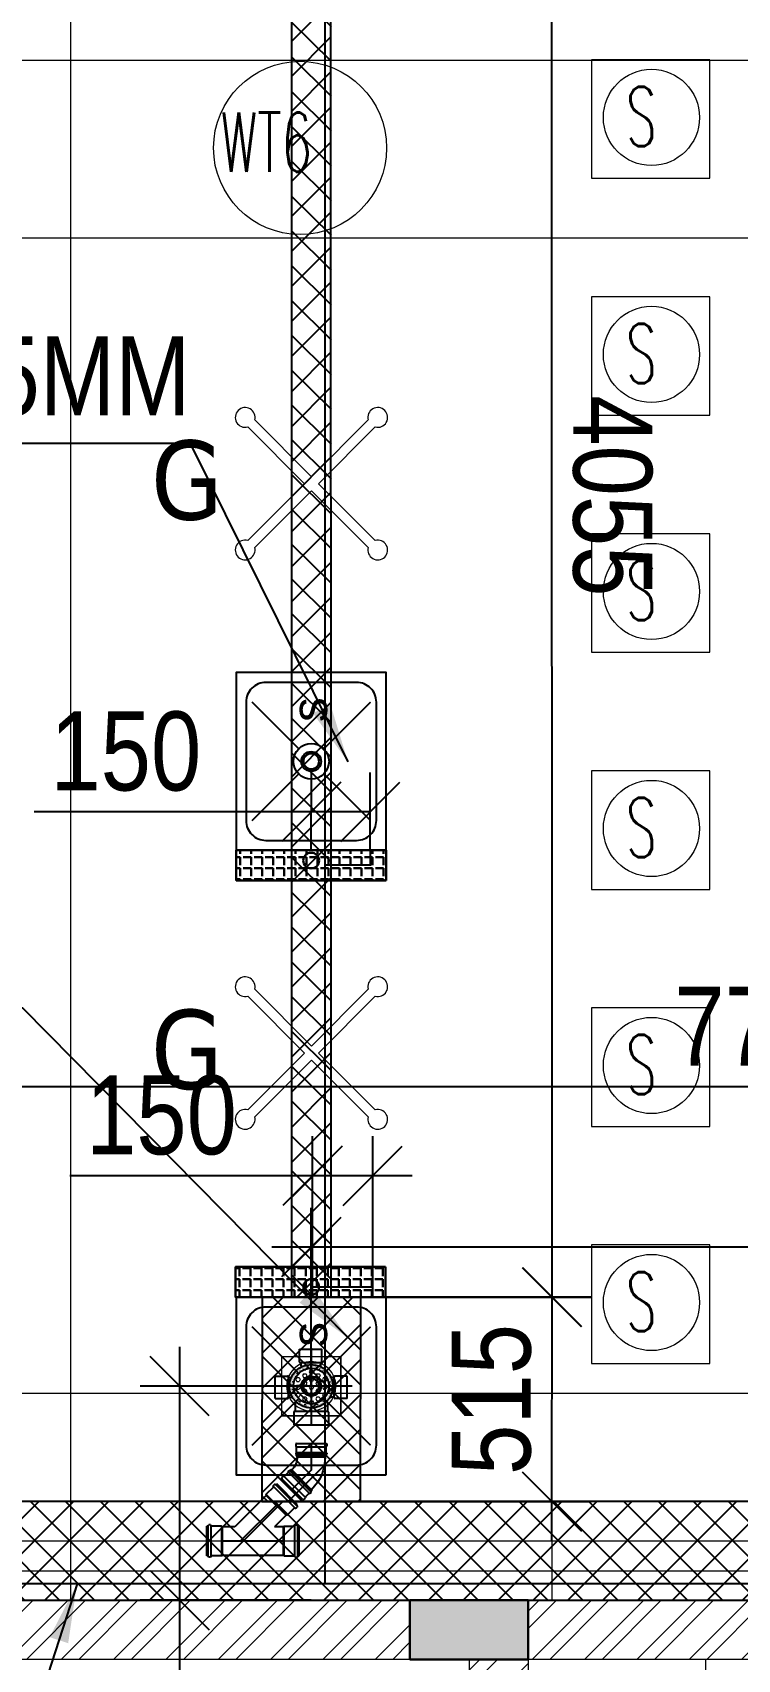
# Model space of a CAD drawing. Header units: inches. Extents: x 5899882 to 5988838, y -468923 to -96891.
# Drawn here: x 5960827 to 5962613, y -293920 to -289802 of the extents above; entities that cross this region are included whole.
import ezdxf

# ---------------------------------------------------------------- set-up
doc = ezdxf.new("R2010")
doc.units = ezdxf.units.IN
doc.header["$MEASUREMENT"] = 0
doc.linetypes.add('1', pattern=[0])
doc.layers.get('Defpoints').update_dxf_attribs({"color": 8})
for name, color, linetype in [('0- SLC ARCH LAYOUT', 7, 'Continuous'), ('0- SLC DIMENSION', 7, 'Continuous'), ('0-SLC RCC 2ND. FLOOR', 7, 'Continuous'), ('0-SLC-40 MM Waste water pipe', 3, 'Continuous'), ('0-SLC-75MM WASTE PIPE', 6, 'Continuous'), ('0-SLC-DOMESTIC LINE', 5, 'DOMESTIC_LINE'), ('0-SLC-Multi nahani trap', 6, 'Continuous'), ('0-SLC-Raised portion', 1, 'Continuous'), ('0-SLC-Toilet fixture', 5, 'Continuous'), ('A-WALL-PATT', 252, 'Continuous')]:
    doc.layers.add(name, color=color, linetype=linetype)
for name, color, linetype, lineweight in [('0-SLC-100 mm Multi nahani trap jali', 253, 'Continuous', 13), ('ARCL-HATCH-B', 8, 'Continuous', 5), ('ARLC-COL', 8, 'Continuous', 30), ('ARLC-DIMF', 8, 'Continuous', 5), ('ARLC-FUR (NOMN)', 8, 'Continuous', 9), ('ARLC-FURN', 8, 'Continuous', 9), ('ARLC-GAS BURNER', 8, 'Continuous', 5), ('ARLC-HATCH-C', 8, 'Continuous', 5), ('ARLC-SINK', 8, 'Continuous', 9), ('ARLC-WALL', 8, 'Continuous', 15)]:
    doc.layers.add(name, color=color, linetype=linetype, lineweight=lineweight)
doc.styles.add('ARIAL', font='tahoma.ttf')
doc.styles.add('RS', font='simplex8.shx', dxfattribs={"width": 0.6, "height": 150})
doc.styles.get("Standard").update_dxf_attribs({"font": 'arial.ttf'})
doc.styles.add('swis cn bt', font='swissc.ttf')
doc.linetypes.add('DOMESTIC_LINE', pattern='A,0.5,-0.2,["DWS",ARIAL,S=0.1,R=0,X=-0.1,Y=-0.05],-0.25', length=0.95)
doc.dimstyles.new('SLC', dxfattribs={"dimtxt": 200, "dimasz": 150, "dimexe": 100, "dimexo": 0, "dimgap": 50, "dimtad": 1, "dimdec": 0, "dimrnd": 5, "dimzin": 1, "dimdsep": 46, "dimtxsty": 'swis cn bt', "dimblk": 'OBLIQUE', "dimcen": 60, "dimdle": 100, "dimclrd": 256, "dimclre": 256, "dimclrt": 256, "dimazin": 0, "dimtfac": 1, "dimtdec": 0, "dimtofl": 0, "dimtmove": 0, "dimatfit": 3, "dimfxl": 0.18, "dimtolj": 1, "dimtzin": 0, "dimarcsym": 0})
pattern_1 = [(45, (-5806111.7, 109613.3), (-66.2912607, 66.2912607), []), (45, (-5806067.505, 109613.3), (-66.2912607, 66.2912607), [])]

# ---------------------------------------------------------------- blocks, each defined once
blk = doc.blocks.new('sk')
for p, q in [((5826975.9, -135444.1), (5827094.1, -135562.3)), ((5827157.8, -135562.3), (5827275.9, -135444.1)), ((5826975.9, -135744.1), (5827094.1, -135625.9)), ((5827157.8, -135625.9), (5827275.9, -135744.1))]:
    blk.add_line(p, q)
for radius in [45, 25]:
    blk.add_circle((5827125.9, -135594.1), radius)
at = {"layer": 'ARLC-SINK'}
blk.add_lwpolyline([(5826900.9, -135784.1), (5827350.9, -135784.1), (5827350.9, -135404.1), (5826900.9, -135404.1)], close=True, dxfattribs=at)
blk.add_lwpolyline([(5826975.9, -135759.1), (5827275.9, -135759.1, 0.414214), (5827325.9, -135709.1), (5827325.9, -135479.1, 0.414214), (5827275.9, -135429.1), (5826975.9, -135429.1, 0.414214), (5826925.9, -135479.1), (5826925.9, -135709.1, 0.414214)], format="xyb", close=True, dxfattribs=at)
blk.add_text('s', height=90, dxfattribs=at).set_placement((5827225.2, -135634.2))
blk = doc.blocks.new('FGVRRGBV')
at = {"layer": 'ARLC-GAS BURNER'}
for points in [[(5956168.2, -143896.6), (5956312, -143752.8), (5956168.2, -143609)], [(5956329.7, -143735.1), (5956185.9, -143591.3)], [(5956329.7, -143735.1), (5956473.4, -143591.3)], [(5956491.1, -143896.6), (5956347.3, -143752.8), (5956491.1, -143609)], [(5956329.7, -143770.5), (5956185.9, -143914.3)], [(5956329.7, -143770.5), (5956473.4, -143914.3)]]:
    blk.add_lwpolyline(points, dxfattribs=at)
for centre, start, end in [((5956161.7, -143584.9), 345, 285), ((5956497.6, -143584.9), 255, 195), ((5956161.7, -143920.7), 75, 15), ((5956497.6, -143920.7), 165, 105)]:
    blk.add_arc(centre, 25, start, end, dxfattribs=at)
at = {"layer": 'ARLC-GAS BURNER', "insert": (5956014.2, -143745.3), "char_height": 200, "attachment_point": 5, "style": 'ARIAL'}
blk.add_mtext('\\A1;G', dxfattribs=at)
blk = doc.blocks.new('A$C3DAD2E9A')
at = {"layer": 'ARCL-HATCH-B'}
h = blk.add_hatch(dxfattribs=at)
h.set_pattern_fill('ANSI32', color=256, scale=250)
h.set_pattern_definition(pattern_1)
h.paths.add_polyline_path([(16597.2, -19723.5), (13647.2, -19723.5), (13647.2, -19873.5), (16597.2, -19873.5)])
h = blk.add_hatch(dxfattribs=at)
h.set_pattern_fill('ANSI32', color=256, scale=250)
h.set_pattern_definition(pattern_1)
h.paths.add_polyline_path([(17797.2, -19723.5), (16897.2, -19723.5), (16897.2, -19873.5), (17797.2, -19873.5)])
h = blk.add_hatch(dxfattribs=at)
h.set_pattern_fill('ANSI32', color=256, scale=250)
h.set_pattern_definition(pattern_1)
h.paths.add_polyline_path([(16897.2, -19873.5), (16747.2, -19873.5), (16747.2, -22873.5), (16897.2, -22873.5)])
at = {"layer": 'ARLC-HATCH-C', "ltscale": 0.1}
blk.add_hatch(color=256, dxfattribs=at).paths.add_polyline_path([(16597.2, -19723.5), (16897.2, -19723.5), (16897.2, -19873.5), (16597.2, -19873.5)])
at = {"layer": 'ARLC-COL'}
blk.add_lwpolyline([(16597.2, -19723.5), (16897.2, -19723.5), (16897.2, -19873.5), (16597.2, -19873.5)], close=True, dxfattribs=at)
at = {"layer": 'ARLC-DIMF'}
blk.add_line((13647.2, -19573.5), (21497.2, -19573.5), dxfattribs=at)
at = {"layer": 'ARLC-FUR (NOMN)'}
for centre, radius in [((16319, -16047.1), 219.2), ((17209.2, -15969.9), 121.8), ((17209.2, -16569.9), 121.8), ((17209.2, -17169.9), 121.8), ((17209.2, -17769.9), 121.8), ((17209.2, -18369.9), 121.8), ((17209.2, -18969.9), 121.8)]:
    blk.add_circle(centre, radius, dxfattribs=at)
at = {"layer": 'ARLC-FURN', "ltscale": 0.002}
blk.add_line((17347.2, -22873.5), (17347.2, -19873.5), dxfattribs=at)
at = {"layer": 'ARLC-FURN'}
for points in [[(15737.3, -19723.5), (16957.3, -19723.5), (16957.3, -13703), (15737.3, -13703)], [(17057.3, -16124), (17357.3, -16124), (17357.3, -15824), (17057.3, -15824)], [(17057.3, -16724), (17357.3, -16724), (17357.3, -16424), (17057.3, -16424)], [(17057.3, -17324), (17357.3, -17324), (17357.3, -17024), (17057.3, -17024)], [(17057.3, -17924), (17357.3, -17924), (17357.3, -17624), (17057.3, -17624)], [(17057.3, -18524), (17357.3, -18524), (17357.3, -18224), (17057.3, -18224)], [(17057.3, -19124), (17357.3, -19124), (17357.3, -18824), (17057.3, -18824)]]:
    blk.add_lwpolyline(points, close=True, dxfattribs=at)
at = {"layer": 'ARLC-WALL', "ltscale": 0.1}
for p, q in [((17797.2, -19723.5), (13647.2, -19723.5)), ((16747.2, -19873.5), (13647.2, -19873.5)), ((16747.2, -19873.5), (16747.2, -22873.5)), ((16897.2, -19873.5), (16897.2, -22873.5)), ((17797.2, -19873.5), (16897.2, -19873.5))]:
    blk.add_line(p, q, dxfattribs=at)
at = {"layer": 'ARLC-GAS BURNER'}
for p in [(-5939981.8, 126855.6), (-5939981.8, 125414.4)]:
    blk.add_blockref('FGVRRGBV', p, dxfattribs=at)
at = {"layer": 'ARLC-SINK', "rotation": 90}
for p in [(-119246.8, -5844725.9), (-119246.8, -5846307.2)]:
    blk.add_blockref('sk', p, dxfattribs=at)
at = {"layer": 'ARLC-FUR (NOMN)', "style": 'RS', "width": 0.6}
for s, p in [('S ', (17145, -16042.7)), ('WT6', (16117.7, -16107.7)), ('S ', (17145, -16642.7)), ('S ', (17145, -17242.7)), ('S ', (17145, -17842.7)), ('S ', (17145, -18442.7)), ('S ', (17145, -19042.7))]:
    blk.add_text(s, height=150, dxfattribs=at).set_placement(p)
blk = doc.blocks.new('sink22')
at = {"color": 0}
for p, q in [((-150, 150), (-31.8, 31.8)), ((-150, 150), (-31.8, 31.8)), ((31.8, 31.8), (150, 150)), ((31.8, 31.8), (150, 150)), ((-150, -150), (-31.8, -31.8)), ((-150, -150), (-31.8, -31.8)), ((31.8, -31.8), (150, -150)), ((31.8, -31.8), (150, -150))]:
    blk.add_line(p, q, dxfattribs=at)
blk.add_lwpolyline([(-225, -190), (225, -190), (225, 190), (-225, 190)], close=True, dxfattribs=at)
blk.add_lwpolyline([(-150, -165), (150, -165, 0.414214), (200, -115), (200, 115, 0.414214), (150, 165), (-150, 165, 0.414214), (-200, 115), (-200, -115, 0.414214)], format="xyb", close=True, dxfattribs=at)
for radius in [45, 45, 25, 25]:
    blk.add_circle((0, 0), radius, dxfattribs=at)
blk = doc.blocks.new('FD COVER')
at = {"layer": '0-SLC-100 mm Multi nahani trap jali'}
h = blk.add_hatch(color=1, dxfattribs=at)
h.paths.add_polyline_path([(52.4, 0, 1), (-52.4, 0, 1)])
h.paths.add_polyline_path([(-49.7, 0, -1), (49.7, 0, -1)], flags=16)
h = blk.add_hatch(dxfattribs=at)
h.set_pattern_fill('HEX', color=1, scale=45.193777, style=0)
h.set_pattern_definition([(0, (-4759.384, 4380.386), (0, 9.78474), [5.649222, -11.298444]), (120, (-4759.384, 4380.386), (-8.473833, -4.89237), [5.649222, -11.298444]), (60, (-4753.735, 4380.386), (-8.473833, 4.89237), [5.649222, -11.298444])])
h.paths.add_polyline_path([(-49.7, 0, 1), (49.7, 0, 1)])
at = {"layer": '0-SLC-100 mm Multi nahani trap jali', "color": 1, "ltscale": 3}
for p, q in [((-75, 75), (-44.2, 44.2)), ((75, 75), (44.2, 44.2)), ((-44.2, -44.2), (-75, -75)), ((44.2, -44.2), (75, -75))]:
    blk.add_line(p, q, dxfattribs=at)
at = {"layer": '0-SLC-100 mm Multi nahani trap jali', "color": 1, "ltscale": 3, "const_width": 3.75}
blk.add_lwpolyline([(-75, -75), (75, -75), (75, 75), (-75, 75)], close=True, dxfattribs=at)
at = {"layer": '0-SLC-100 mm Multi nahani trap jali', "color": 1, "ltscale": 3}
blk.add_circle((0, 0), 62.5, dxfattribs=at)
blk = doc.blocks.new('A$C52224D05')
at = {"layer": '0-SLC-Multi nahani trap', "linetype": 'Continuous'}
h = blk.add_hatch(color=256, dxfattribs=at)
h.paths.add_polyline_path([(58.1, 0, 1), (-57.9, 0, 1)])
h.paths.add_polyline_path([(-54.9, 0, -1), (55.1, 0, -1)], flags=16)
for p, q in [((-25.9, 91.4), (-25.9, 77.8)), ((31.1, 91.4), (-25.9, 91.4)), ((0, 103.7), (0, -103.7)), ((31.1, 91.4), (31.1, 77.8)), ((-25.9, 77.8), (-25.9, 60.2)), ((28.7, 57.9), (-23.6, 57.9)), ((-22.4, 57.9), (-22.4, 50.2)), ((27.6, 57.9), (27.6, 47.6)), ((31.1, 77.8), (31.1, 60.2)), ((63, -41.5), (63, 41.5)), ((65.5, 44), (74, 44)), ((74, 44), (97.8, 44)), ((97.8, -44), (97.8, 44)), ((-96.3, 0), (95.2, 0)), ((-78.2, 26.7), (-93.7, 26.7)), ((-93.7, -30.2), (-93.7, 26.7)), ((-62.6, 26.7), (-78.2, 26.7)), ((-60.3, -27.9), (-60.3, 24.4)), ((-60.3, 23.3), (-50.5, 23.3)), ((41.1, 41), (63, 41)), ((-78.2, -30.2), (-93.7, -30.2)), ((-62.6, -30.2), (-77.7, -30.2)), ((-60.3, -26.7), (-50.5, -26.7)), ((41.1, -41), (63, -41)), ((-25.9, -77.8), (-25.9, -60.2)), ((-25.9, -91.4), (-25.9, -77.8)), ((28.7, -57.9), (-23.6, -57.9)), ((-22.4, -57.9), (-22.4, -50.2)), ((27.6, -57.9), (27.6, -47.6)), ((31.1, -77.8), (31.1, -60.2)), ((31.1, -91.4), (31.1, -77.8)), ((65.5, -44), (74, -44)), ((74, -44), (97.8, -44)), ((31.1, -91.4), (-25.9, -91.4))]:
    blk.add_line(p, q, dxfattribs=at)
blk.add_circle((0.1, 0), 55, dxfattribs=at)
for centre, radius, start, end in [((-23.6, 60.2), 2.33, 180, 270), ((28.7, 60.2), 2.33, 270, 0), ((65.5, 41.5), 2.5, 90, 180), ((-62.6, 24.4), 2.33, 0, 90), ((-62.6, -27.9), 2.33, 270, 0), ((-23.6, -60.2), 2.33, 90, 180), ((28.7, -60.2), 2.33, 0, 90), ((65.5, -41.5), 2.5, 180, 270)]:
    blk.add_arc(centre, radius, start, end, dxfattribs=at)
blk = doc.blocks.new('A$C23A5667F')
at = {"color": 0}
for p, q in [((-192.7, 122), (-122, 192.7)), ((-190.9, 117.9), (-117.9, 190.9)), ((-183.9, 110.8), (-110.8, 183.9)), ((-119, 189.7), (-122, 192.7)), ((-110.8, 187.4), (-114.3, 190.9)), ((-86.9, 157.6), (-112, 182.7)), ((-189.7, 119), (-192.7, 122)), ((-187.4, 110.8), (-190.9, 114.3)), ((-157.6, 86.9), (-182.7, 112)), ((-157.3, 86.6), (-86.6, 157.3)), ((-153.8, 86.6), (-86.6, 153.8)), ((-86.6, 157), (-86.6, 153.8)), ((-86.6, 153.8), (19.7, 47.5)), ((-157, 86.6), (-153.8, 86.6)), ((-153.8, 86.6), (-114.7, 47.5)), ((-193.3, 50), (-197.5, 50)), ((-197.5, -50), (-197.5, 50)), ((-193.3, -51.7), (-193.3, 51.7)), ((-185.8, 54.2), (-190.8, 54.2)), ((-183.3, -51.7), (-183.3, 51.7)), ((-147.8, 50), (-183.3, 50)), ((-147.5, -50), (-147.5, 50)), ((-147.3, 49.8), (-145, 47.5)), ((-145, -47.5), (-145, 47.5)), ((63.4, 49.8), (61.2, 47.5)), ((61.2, -47.5), (61.2, 47.5)), ((63.7, -50), (63.7, 50)), ((64, 50), (99.5, 50)), ((99.5, -51.7), (99.5, 51.7)), ((102, 54.2), (107, 54.2)), ((109.5, -51.7), (109.5, 51.7)), ((109.5, 50), (113.7, 50)), ((113.7, -50), (113.7, 50)), ((-193.3, -50), (-197.5, -50)), ((-185.8, -54.2), (-190.8, -54.2)), ((-147.8, -50), (-183.3, -50)), ((-147.3, -49.8), (-145, -47.5)), ((63.4, -49.8), (61.2, -47.5)), ((64, -50), (99.5, -50)), ((102, -54.2), (107, -54.2)), ((109.5, -50), (113.7, -50))]:
    blk.add_line(p, q, dxfattribs=at)
at = {"color": 8}
for points in [[(-120.2, 120.2), (0, 0)], [(61.2, 0), (-145, 0)]]:
    blk.add_lwpolyline(points, dxfattribs=at)
at = {"color": 0}
for points in [[(-145, 47.5), (-114.7, 47.5)], [(19.7, 47.5), (61.2, 47.5)], [(61.2, -47.5), (-145, -47.5)]]:
    blk.add_lwpolyline(points, dxfattribs=at)
for centre, radius, start, end in [((-116.1, 189.2), 2.5, 45, 135), ((-112.6, 185.6), 2.5, 315, 45), ((-189.2, 116.1), 2.5, 135, 225), ((-185.6, 112.6), 2.5, 225, 315), ((-87.5, 157), 0.833, 0, 45), ((-157, 87.5), 0.833, 225, 270), ((-190.8, 51.7), 2.5, 90, 180), ((-185.8, 51.7), 2.5, 0, 90), ((-147.8, 49.2), 0.833, 45, 90), ((64, 49.2), 0.833, 90, 135), ((102, 51.7), 2.5, 90, 180), ((107, 51.7), 2.5, 0, 90), ((-190.8, -51.7), 2.5, 180, 270), ((-185.8, -51.7), 2.5, 270, 0), ((-147.8, -49.2), 0.833, 270, 315), ((64, -49.2), 0.833, 225, 270), ((102, -51.7), 2.5, 180, 270), ((107, -51.7), 2.5, 270, 0)]:
    blk.add_arc(centre, radius, start, end, dxfattribs=at)
blk = doc.blocks.new('1248')
at = {"color": 0}
for p, q in [((-21.4, 74.3), (-74.3, 21.4)), ((-15.6, 68.6), (-68.6, 15.6)), ((-57.9, 4.9), (-4.9, 57.9)), ((-1.5, 54.5), (-54.5, 1.5)), ((-52.1, -0.9), (1, 52.1)), ((-52.1, -0.9), (1, 52.1)), ((0.8, 49.3), (-49.3, -0.8)), ((-21.4, 74.3), (-19.5, 75)), ((-19.5, 75), (-15, 70.5)), ((-15.6, 68.6), (-15, 70.5)), ((-4.9, 57.9), (-15.6, 68.6)), ((-4.9, 57.9), (-3, 58.5)), ((-3, 58.5), (-0.9, 56.5)), ((-1.5, 54.5), (-0.9, 56.5)), ((1, 52.1), (-1.5, 54.5)), ((0.8, 49.3), (1, 52.1)), ((-74.3, 21.4), (-75, 19.5)), ((-75, 19.5), (-70.6, 15)), ((-68.6, 15.6), (-70.6, 15)), ((-57.9, 4.9), (-68.6, 15.6)), ((-57.9, 4.9), (-58.5, 3)), ((-58.5, 3), (-56.5, 0.9)), ((-54.5, 1.5), (-56.5, 0.9)), ((-52.1, -0.9), (-54.5, 1.5)), ((34.2, -35.4), (34.3, 35.4)), ((34.3, 35.4), (36.2, 37.5)), ((36.2, 37.5), (39.6, 37.5)), ((36.2, 37.5), (36.2, -37.5)), ((36.2, 37.5), (36.2, -37.5)), ((39.6, 37.5), (40.5, 39.3)), ((39.6, -37.5), (39.6, 37.5)), ((43.5, 39.3), (40.5, 39.3)), ((44.4, 37.5), (43.5, 39.3)), ((44.4, 37.5), (59.5, 37.5)), ((44.4, 37.5), (44.4, -37.5)), ((59.5, 37.5), (60.5, 39.3)), ((59.5, -37.5), (59.5, 37.5)), ((66.8, 39.3), (60.5, 39.3)), ((66.8, 39.3), (67.8, 37.5)), ((67.8, -37.5), (67.8, 37.5)), ((-49.3, -0.8), (-52.1, -0.9)), ((34.2, -35.4), (36.2, -37.5)), ((36.2, -37.5), (39.6, -37.5)), ((39.6, -37.5), (40.5, -39.3)), ((43.5, -39.3), (40.5, -39.3)), ((44.4, -37.5), (43.5, -39.3)), ((44.4, -37.5), (59.5, -37.5)), ((59.5, -37.5), (60.5, -39.3)), ((66.8, -39.3), (60.5, -39.3)), ((67.8, -37.5), (66.8, -39.3))]:
    blk.add_line(p, q, dxfattribs=at)
at = {"color": 8}
blk.add_lwpolyline([(-47.9, 47.9), (0, 0), (67.8, 0)], dxfattribs=at)
at = {"color": 0}
for major_axis, start_param, end_param in [((0, 47.3), 2.356166, 3.141564), ((0, 118.1), 2.356191, 3.14159)]:
    blk.add_ellipse((34.3, 82.7), major_axis=major_axis, ratio=1, start_param=start_param, end_param=end_param, dxfattribs=at)
blk = doc.blocks.new('A$C77C3199A')
at = {"layer": 'ARLC-WALL', "color": 30}
for p, q in [((13125, -15825), (21645, -15825)), ((13125, -16275), (21645, -16275)), ((21645, -19200), (13645, -19200)), ((21645, -19650), (13645, -19650))]:
    blk.add_line(p, q, dxfattribs=at)
blk = doc.blocks.new('_OBLIQUE')
at = {"color": 0, "linetype": 'ByBlock'}
blk.add_line((-0.5, -0.5), (0.5, 0.5), dxfattribs=at)
blk = doc.blocks.new('*D285')
at = {"layer": '0- SLC DIMENSION', "lineweight": -2, "transparency": 16777216}
for p, q in [((5961200, -293128.4), (5961200, -293770)), ((5961533.4, -293228.4), (5961100, -293228.4)), ((5961533.4, -293770), (5961100, -293770)), ((5961200, -293770), (5961200, -294512.9))]:
    blk.add_line(p, q, dxfattribs=at)
at = {"layer": 'Defpoints', "color": 0, "transparency": 16777216}
for p in [(5961533.4, -293228.4), (5961200, -293770), (5961533.4, -293770)]:
    blk.add_point(p, dxfattribs=at)
at = {"layer": '0- SLC DIMENSION', "lineweight": -2, "transparency": 16777216, "xscale": 150, "yscale": 150, "zscale": 150}
for p, rotation in [((5961200, -293228.4), 90), ((5961200, -293770), 270)]:
    blk.add_blockref('_OBLIQUE', p, dxfattribs=dict(at, rotation=rotation))
at = {"layer": '0- SLC DIMENSION', "transparency": 16777216, "insert": (5961047.5, -294276), "char_height": 200, "attachment_point": 5, "rotation": 90, "style": 'swis cn bt'}
blk.add_mtext('\\A1;540', dxfattribs=at)
blk = doc.blocks.new('*D288')
at = {"layer": '0- SLC DIMENSION', "lineweight": -2, "transparency": 16777216}
for p, q in [((5961533.4, -293228.4), (5961533.4, -292776.5)), ((5964233.4, -293227.8), (5964233.4, -292776.5)), ((5964333.4, -292876.5), (5961433.4, -292876.5))]:
    blk.add_line(p, q, dxfattribs=at)
at = {"layer": 'Defpoints', "color": 0, "transparency": 16777216}
for p in [(5961533.4, -292876.5), (5961533.4, -293228.4), (5964233.4, -293227.8)]:
    blk.add_point(p, dxfattribs=at)
at = {"layer": '0- SLC DIMENSION', "lineweight": -2, "transparency": 16777216, "xscale": 150, "yscale": 150, "zscale": 150, "rotation": 180}
blk.add_blockref('_OBLIQUE', (5961533.4, -292876.5), dxfattribs=at)
at = {"layer": '0- SLC DIMENSION', "lineweight": -2, "transparency": 16777216, "xscale": 150, "yscale": 150, "zscale": 150}
blk.add_blockref('_OBLIQUE', (5964233.4, -292876.5), dxfattribs=at)
at = {"layer": '0- SLC DIMENSION', "transparency": 16777216, "insert": (5962883.4, -292723.7), "char_height": 200, "attachment_point": 5, "style": 'swis cn bt'}
blk.add_mtext('\\A1;2700', dxfattribs=at)
blk = doc.blocks.new('*D290')
at = {"layer": '0- SLC DIMENSION', "lineweight": -2, "transparency": 16777216}
for p, q in [((5958833.3, -293520), (5958833.3, -292370.8)), ((5966583.3, -293520), (5966583.3, -292370.8)), ((5966683.3, -292470.8), (5958733.3, -292470.8))]:
    blk.add_line(p, q, dxfattribs=at)
at = {"layer": 'Defpoints', "color": 0, "transparency": 16777216}
for p in [(5958833.3, -292470.8), (5958833.3, -293520), (5966583.3, -293520)]:
    blk.add_point(p, dxfattribs=at)
at = {"layer": '0- SLC DIMENSION', "lineweight": -2, "transparency": 16777216, "xscale": 150, "yscale": 150, "zscale": 150}
for p, rotation in [((5958833.3, -292470.8), 180.0000000000275), ((5966583.3, -292470.8), 2.749800387391588e-11)]:
    blk.add_blockref('_OBLIQUE', p, dxfattribs=dict(at, rotation=rotation))
at = {"layer": '0- SLC DIMENSION', "transparency": 16777216, "insert": (5962708.3, -292318.2), "char_height": 200, "attachment_point": 5, "style": 'swis cn bt'}
blk.add_mtext('\\A1;7750', dxfattribs=at)
blk = doc.blocks.new('*D306')
at = {"layer": '0- SLC DIMENSION', "lineweight": -2, "transparency": 16777216}
for p, q in [((5962143.4, -293102.4), (5962143.1, -288846.2)), ((5961583.4, -288946.3), (5962243.1, -288946.2)), ((5961583.6, -293002.4), (5962243.4, -293002.4))]:
    blk.add_line(p, q, dxfattribs=at)
at = {"layer": 'Defpoints', "color": 0, "transparency": 16777216}
for p in [(5961583.4, -288946.3), (5962143.1, -288946.2), (5961583.6, -293002.4)]:
    blk.add_point(p, dxfattribs=at)
at = {"layer": '0- SLC DIMENSION', "lineweight": -2, "transparency": 16777216, "xscale": 150, "yscale": 150, "zscale": 150}
for p, rotation in [((5962143.1, -288946.2), 90.00383388469614), ((5962143.4, -293002.4), 270.0038338846961)]:
    blk.add_blockref('_OBLIQUE', p, dxfattribs=dict(at, rotation=rotation))
at = {"layer": '0- SLC DIMENSION', "transparency": 16777216, "insert": (5962295.8, -290974.3), "char_height": 200, "attachment_point": 5, "rotation": 270.0038, "style": 'swis cn bt'}
blk.add_mtext('\\A1;4055', dxfattribs=at)
blk = doc.blocks.new('*D308')
at = {"layer": '0- SLC DIMENSION', "lineweight": -2, "transparency": 16777216}
for p, q in [((5962142.8, -293620.5), (5962143.5, -292903.3)), ((5961658.9, -293002.8), (5962243.4, -293003.4)), ((5961658.4, -293520.1), (5962242.9, -293520.6))]:
    blk.add_line(p, q, dxfattribs=at)
at = {"layer": 'Defpoints', "color": 0, "transparency": 16777216}
for p in [(5961658.9, -293002.8), (5962143.4, -293003.3), (5961658.4, -293520.1)]:
    blk.add_point(p, dxfattribs=at)
at = {"layer": '0- SLC DIMENSION', "lineweight": -2, "transparency": 16777216, "xscale": 150, "yscale": 150, "zscale": 150}
for p, rotation in [((5962143.4, -293003.3), 89.94716901225421), ((5962142.9, -293520.5), 269.9471690122542)]:
    blk.add_blockref('_OBLIQUE', p, dxfattribs=dict(at, rotation=rotation))
at = {"layer": '0- SLC DIMENSION', "transparency": 16777216, "insert": (5961990.5, -293261.8), "char_height": 200, "attachment_point": 5, "rotation": 89.9472, "style": 'swis cn bt'}
blk.add_mtext('\\A1;515', dxfattribs=at)
blk = doc.blocks.new('*D560')
at = {"layer": '0- SLC DIMENSION', "lineweight": -2, "transparency": 16777216}
for p, q in [((5961533.5, -291871.5), (5961533.6, -291674.4)), ((5961683, -291871.5), (5961683, -291674.4)), ((5961533.6, -291774.4), (5960831, -291774.2)), ((5961683, -291774.4), (5961433.6, -291774.3))]:
    blk.add_line(p, q, dxfattribs=at)
at = {"layer": 'Defpoints', "color": 0, "transparency": 16777216}
for p in [(5961683, -291774.4), (5961533.5, -291871.5), (5961683, -291871.5)]:
    blk.add_point(p, dxfattribs=at)
at = {"layer": '0- SLC DIMENSION', "lineweight": -2, "transparency": 16777216, "xscale": 150, "yscale": 150, "zscale": 150}
for p, rotation in [((5961533.6, -291774.4), 179.9901631610335), ((5961683, -291774.4), 359.9901631610335)]:
    blk.add_blockref('_OBLIQUE', p, dxfattribs=dict(at, rotation=rotation))
at = {"layer": '0- SLC DIMENSION', "transparency": 16777216, "insert": (5961063.6, -291621.6), "char_height": 200, "attachment_point": 5, "rotation": 359.9902, "style": 'swis cn bt'}
blk.add_mtext('\\A1;150', dxfattribs=at)
blk = doc.blocks.new('*D566')
at = {"layer": '0- SLC DIMENSION', "lineweight": -2, "transparency": 16777216}
for p, q in [((5961536.6, -293002.8), (5961536.6, -292595.5)), ((5961689, -293002.8), (5961689, -292595.5)), ((5961536.6, -292695.5), (5960921.4, -292695.5)), ((5961789, -292695.5), (5961536.6, -292695.5))]:
    blk.add_line(p, q, dxfattribs=at)
at = {"layer": 'Defpoints', "color": 0, "transparency": 16777216}
for p in [(5961536.6, -292695.5), (5961536.6, -293002.8), (5961689, -293002.8)]:
    blk.add_point(p, dxfattribs=at)
at = {"layer": '0- SLC DIMENSION', "lineweight": -2, "transparency": 16777216, "xscale": 150, "yscale": 150, "zscale": 150, "rotation": 180}
blk.add_blockref('_OBLIQUE', (5961536.6, -292695.5), dxfattribs=at)
at = {"layer": '0- SLC DIMENSION', "lineweight": -2, "transparency": 16777216, "xscale": 150, "yscale": 150, "zscale": 150}
blk.add_blockref('_OBLIQUE', (5961689, -292695.5), dxfattribs=at)
at = {"layer": '0- SLC DIMENSION', "transparency": 16777216, "insert": (5961154, -292542.8), "char_height": 200, "attachment_point": 5, "style": 'swis cn bt'}
blk.add_mtext('\\A1;150', dxfattribs=at)

msp = doc.modelspace()

# ---------------------------------------------------------------- block references
at = {"layer": '0- SLC ARCH LAYOUT'}
msp.add_blockref('A$C3DAD2E9A', (5945186.1, -274046.5), dxfattribs=at)

# ---------------------------------------------------------------- next in the draw order: hatches: boundary and pattern name
at = {"layer": '0-SLC-Raised portion'}
h = msp.add_hatch(dxfattribs=at)
h.set_pattern_fill('ANSI37', color=4, scale=500, angle=270.1925)
h.set_pattern_definition([(315.1924968, (8733077.81, 326920.55), (44.0454454, 44.3424034), []), (45.1924968, (8733077.81, 326920.55), (-44.3424034, 44.0454454), [])])
h.paths.add_polyline_path([(5961483.6, -293003.3), (5961583.6, -293002.4), (5961583.4, -288946.3), (5961483.3, -288947.1)])
h = msp.add_hatch(dxfattribs=at)
h.set_pattern_fill('ANSI37', color=4, scale=500, angle=270)
h.set_pattern_definition([(315, (8735208.075, 313549.13), (44.1941738, 44.1941738), []), (45, (8735208.075, 313549.13), (-44.1941738, 44.1941738), [])])
h.paths.add_polyline_path([(5961408.4, -293520.1), (5961658.4, -293520.1), (5961658.9, -293002.8), (5961408.8, -293002.8)])
h = msp.add_hatch(dxfattribs=at)
h.set_pattern_fill('ANSI37', color=4, scale=500, angle=360)
h.set_pattern_definition([(45, (5360764.103, 2480449.64), (-44.1941738, 44.1941738), []), (135, (5360764.103, 2480449.64), (-44.1941738, -44.1941738), [])])
h.paths.add_polyline_path([(5966583.3, -293770), (5966583.3, -293520), (5958833.3, -293520), (5958833.3, -293770)])
at = {"layer": 'A-WALL-PATT', "lineweight": 30}
h = msp.add_hatch(dxfattribs=at)
h.set_pattern_fill('ANGLE', color=8, scale=4, angle=-180)
h.set_pattern_definition([(180, (5993540.255, -299264.818), (-2e-14, -27.94), [20.32, -7.62]), (270, (5993540.255, -299264.818), (27.94, -2e-14), [20.32, -7.62])])
h.paths.add_polyline_path([(5961723.3, -291948.2), (5961343.3, -291948.1), (5961343.4, -291871.5), (5961723.4, -291871.5)])
h = msp.add_hatch(dxfattribs=at)
h.set_pattern_fill('ANGLE', color=8, scale=4, angle=-180)
h.set_pattern_definition([(180, (5993538.493, -300026.16), (-2e-14, -27.94), [20.32, -7.62]), (270, (5993538.493, -300026.16), (27.94, -2e-14), [20.32, -7.62])])
h.paths.add_polyline_path([(5961721.6, -292926.2), (5961341.6, -292926.2), (5961341.6, -293002.9), (5961721.6, -293002.8)])

# ---------------------------------------------------------------- next in the draw order: linework, layer by layer
at = {"layer": '0-SLC-40 MM Waste water pipe', "lineweight": 30}
for centre in [(5961533.4, -291646.5), (5961533.3, -291897.7), (5961533.3, -291897.7), (5961533.4, -292977.1), (5961533.3, -293228.4)]:
    msp.add_circle(centre, 20, dxfattribs=at)
at = {"layer": '0-SLC-DOMESTIC LINE', "color": 5, "linetype": '1', "const_width": 5}
for points in [[(5961568, -288924), (5961568, -293728.5)], [(5958874, -293728.5), (5966786.5, -293728.5), (5966786.5, -290395.5), (5966901.8, -290395.5), (5966901.8, -290296.2)], [(5961683, -291871.5), (5961683, -291909), (5961568, -291909)], [(5961533.4, -292977.1), (5961689, -292977.1), (5961689, -293002.8)]]:
    msp.add_lwpolyline(points, dxfattribs=at)
at = {"layer": '0-SLC-Raised portion', "color": 4}
for points in [[(5961483.6, -293003.3), (5961583.6, -293002.4), (5961583.4, -288946.3), (5961483.3, -288947.1)], [(5961408.4, -293520.1), (5961658.4, -293520.1), (5961658.9, -293002.8), (5961408.8, -293002.8)], [(5966583.3, -293770), (5966583.3, -293520), (5958833.3, -293520), (5958833.3, -293770)]]:
    msp.add_lwpolyline(points, close=True, dxfattribs=at)
at = {"layer": 'A-WALL-PATT', "color": 8, "lineweight": 30}
for points in [[(5961723.3, -291948.2), (5961343.3, -291948.1), (5961343.4, -291871.5), (5961723.4, -291871.5)], [(5961721.6, -292926.2), (5961341.6, -292926.2), (5961341.6, -293002.9), (5961721.6, -293002.8)]]:
    msp.add_lwpolyline(points, close=True, dxfattribs=at)

# ---------------------------------------------------------------- next in the draw order: block references
at = {"layer": '0-SLC RCC 2ND. FLOOR'}
msp.add_blockref('A$C77C3199A', (5945186.1, -274046.5), dxfattribs=at)
at = {"layer": '0-SLC-100 mm Multi nahani trap jali', "lineweight": -3, "xscale": -1, "rotation": 180}
msp.add_blockref('FD COVER', (5961533.4, -293228.4), dxfattribs=at)
at = {"layer": '0-SLC-75MM WASTE PIPE'}
for name, p, xscale, yscale, zscale, rotation in [('1248', (5961533.4, -293441), -1.000059464691146, 1.000059464691146, 1.000059464691146, 44.99754348988116), ('A$C23A5667F', (5961354.3, -293620.1), -0.75, 0.75, 0.75, 0.000549886757168494)]:
    msp.add_blockref(name, p, dxfattribs=dict(at, xscale=xscale, yscale=yscale, zscale=zscale, rotation=rotation))
at = {"layer": '0-SLC-Multi nahani trap', "linetype": 'Continuous', "extrusion": (0, 0, -1), "xscale": -1, "zscale": -1, "rotation": 90}
msp.add_blockref('A$C52224D05', (-5961533.4, -293228.4), dxfattribs=at)
at = {"layer": '0-SLC-Toilet fixture', "color": 140, "rotation": 90}
for p in [(5961533.4, -291646.5), (5961533.4, -293227.8)]:
    msp.add_blockref('sink22', p, dxfattribs=at)

# ---------------------------------------------------------------- next in the draw order: texts
at = {"layer": '0-SLC-DOMESTIC LINE', "linetype": '1', "insert": (5961227.2, -290570.5), "char_height": 200, "width": 687.595, "attachment_point": 3}
msp.add_mtext('{\\fSwis721 Cn BT|b0|i0|c0|p34;%%C15MM}', dxfattribs=at)

# ---------------------------------------------------------------- next in the draw order: dimensions: what is measured, and where the dimension line sits
at = {"layer": '0- SLC DIMENSION', "color": 1}
for p1, p2, distance, picture, middle in [((5961583.6, -293002.4), (5961583.4, -288946.3), -559.7, '*D306', (5962295.8, -290974.3)), ((5966583.3, -293520), (5958833.3, -293520), -1049.2, '*D290', (5962708.3, -292318.2)), ((5961658.4, -293520.1), (5961658.9, -293002.8), -484.5, '*D308', (5961990.5, -293261.8))]:
    dim = msp.add_aligned_dim(p1=p1, p2=p2, distance=distance, dimstyle='SLC', dxfattribs=at)
    dim.commit()
    dim.dimension.update_dxf_attribs({"geometry": picture, "text_midpoint": middle})
for base, p1, p2, angle, picture, middle, dimtype in [((5961683.0167, -291774.3792), (5961533.5436, -291871.5024), (5961683, -291871.5281), 359.9902, '*D560', (5961063.5509, -291774.2729), 161), ((5961200, -293770), (5961533.4, -293228.4), (5961533.4, -293770), 90, '*D285', (5961200, -294276), 160)]:
    dim = msp.add_linear_dim(base=base, p1=p1, p2=p2, angle=angle, dimstyle='SLC', dxfattribs=at)
    dim.commit()
    dim.dimension.update_dxf_attribs({"geometry": picture, "text_midpoint": middle, "dimtype": dimtype})
for base, p1, p2, picture, middle in [((5961536.6, -292695.5), (5961689, -293002.8), (5961536.6, -293002.8), '*D566', (5961154, -292542.8)), ((5961533.4, -292876.5), (5964233.4, -293227.8), (5961533.4, -293228.4), '*D288', (5962883.4, -292723.7))]:
    dim = msp.add_linear_dim(base=base, p1=p1, p2=p2, dimstyle='SLC', dxfattribs=at)
    dim.commit()
    dim.dimension.update_dxf_attribs({"geometry": picture, "text_midpoint": middle})

# ---------------------------------------------------------------- next in the draw order: leaders
at = {"layer": '0-SLC-DOMESTIC LINE', "linetype": '1'}
for points in [[(5961626.5, -291648), (5961227.2, -290842), (5960396, -290842)], [(5961626.5, -293106), (5960802.8, -292271.5), (5959971.7, -292271.5)], [(5960940.1, -293728.5), (5960773.6, -294245), (5959942.4, -294245)], [(5963213, -293728.5), (5963046.5, -294245), (5962215.4, -294245)]]:
    msp.add_leader(points, dimstyle='SLC', override={"dimgap": 50, "dimtad": 0, "dimfxlon": 1}, dxfattribs=at)

doc.saveas('drawing.dxf')
